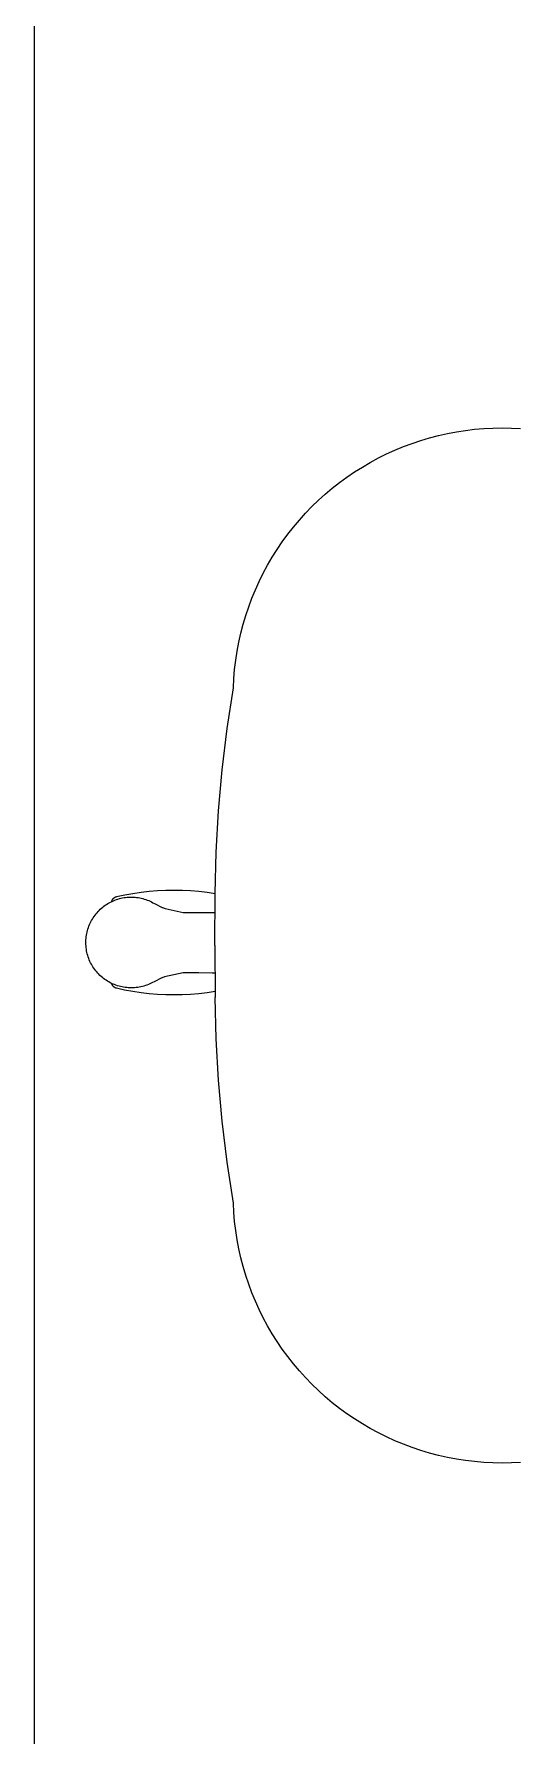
# Model space of a CAD drawing. Header units: inches. Extents: x 4 to 2210, y 3 to 2073.
# Drawn here: x 1572.93 to 1580.57, y 1897.05 to 1924.21 of the extents above; entities that cross this region are included whole.
import ezdxf

# ---------------------------------------------------------------- set-up
doc = ezdxf.new("R2010")
doc.units = ezdxf.units.IN
doc.header["$MEASUREMENT"] = 0
doc.layers.add('Planon_construction', color=253, linetype='Continuous')

# ---------------------------------------------------------------- blocks, each defined once
blk = doc.blocks.new('8 person table')
at = {"layer": 'Planon_construction'}
for p, q in [((484.43, 1126.14, 0), (484.43, -1253.08, 0)), ((613.45, -185.19, 0), (616.31, -184.55, 0)), ((616.31, -184.55, 0), (619.19, -184, 0)), ((619.19, -184, 0), (622.09, -183.56, 0)), ((622.09, -183.56, 0), (625, -183.21, 0)), ((625, -183.21, 0), (627.92, -182.96, 0)), ((627.92, -182.96, 0), (630.85, -182.81, 0)), ((630.85, -182.81, 0), (633.78, -182.76, 0)), ((633.78, -182.76, 0), (636.71, -182.82, 0)), ((636.71, -182.82, 0), (639.64, -182.97, 0)), ((596.9, -191.07, 0), (599.57, -189.86, 0)), ((599.57, -189.86, 0), (602.28, -188.74, 0)), ((602.28, -188.74, 0), (605.02, -187.71, 0)), ((605.02, -187.71, 0), (607.8, -186.77, 0)), ((607.8, -186.77, 0), (610.61, -185.94, 0)), ((610.61, -185.94, 0), (613.45, -185.19, 0)), ((586.69, -196.81, 0), (589.17, -195.25, 0)), ((589.17, -195.25, 0), (591.7, -193.77, 0)), ((591.7, -193.77, 0), (594.28, -192.37, 0)), ((594.28, -192.37, 0), (596.9, -191.07, 0)), ((579.59, -202, 0), (581.9, -200.19, 0)), ((581.9, -200.19, 0), (584.26, -198.46, 0)), ((584.26, -198.46, 0), (586.69, -196.81, 0)), ((573.07, -207.9, 0), (575.18, -205.86, 0)), ((575.18, -205.86, 0), (577.35, -203.89, 0)), ((577.35, -203.89, 0), (579.59, -202, 0)), ((569.07, -212.18, 0), (571.03, -210, 0)), ((571.03, -210, 0), (573.07, -207.9, 0)), ((563.64, -219.1, 0), (565.37, -216.73, 0)), ((565.37, -216.73, 0), (567.18, -214.42, 0)), ((567.18, -214.42, 0), (569.07, -212.18, 0)), ((560.43, -224, 0), (561.99, -221.52, 0)), ((561.99, -221.52, 0), (563.64, -219.1, 0)), ((557.56, -229.11, 0), (558.95, -226.53, 0)), ((558.95, -226.53, 0), (560.43, -224, 0)), ((555.04, -234.41, 0), (556.26, -231.74, 0)), ((556.26, -231.74, 0), (557.56, -229.11, 0)), ((552.9, -239.86, 0), (553.92, -237.12, 0)), ((553.92, -237.12, 0), (555.04, -234.41, 0)), ((551.13, -245.45, 0), (551.97, -242.64, 0)), ((551.97, -242.64, 0), (552.9, -239.86, 0)), ((549.75, -251.15, 0), (550.39, -248.29, 0)), ((550.39, -248.29, 0), (551.13, -245.45, 0)), ((548.76, -256.93, 0), (549.2, -254.03, 0)), ((549.2, -254.03, 0), (549.75, -251.15, 0)), ((548.16, -262.76, 0), (548.41, -259.84, 0)), ((548.41, -259.84, 0), (548.76, -256.93, 0)), ((546.02, -278.74, 0), (548.02, -265.69, 0)), ((548.02, -265.69, 0), (548.16, -262.76, 0)), ((544.44, -291.84, 0), (546.02, -278.74, 0)), ((543.29, -304.99, 0), (544.44, -291.84, 0)), ((542.56, -318.17, 0), (543.29, -304.99, 0)), ((542.25, -331.37, 0), (542.56, -318.17, 0)), ((515.94, -331.32, 0), (518.55, -330.93, 0)), ((518.55, -330.93, 0), (521.18, -330.63, 0)), ((521.18, -330.63, 0), (523.81, -330.41, 0)), ((523.81, -330.41, 0), (526.45, -330.29, 0)), ((526.45, -330.29, 0), (529.09, -330.24, 0)), ((529.09, -330.24, 0), (531.74, -330.29, 0)), ((531.74, -330.29, 0), (534.38, -330.42, 0)), ((534.38, -330.42, 0), (537.01, -330.64, 0)), ((537.01, -330.64, 0), (539.64, -330.94, 0)), ((539.64, -330.94, 0), (542.25, -331.33, 0)), ((504.85, -337.09, 0), (505.2, -336.73, 0)), ((505.2, -336.73, 0), (505.56, -336.38, 0)), ((505.56, -336.38, 0), (505.93, -336.05, 0)), ((505.93, -336.05, 0), (506.32, -335.72, 0)), ((506.32, -335.72, 0), (506.71, -335.41, 0)), ((506.71, -335.41, 0), (507.12, -335.12, 0)), ((507.12, -335.12, 0), (507.54, -334.84, 0)), ((507.54, -334.84, 0), (507.96, -334.57, 0)), ((507.96, -334.57, 0), (508.4, -334.32, 0)), ((508.4, -334.32, 0), (508.84, -334.08, 0)), ((508.84, -334.08, 0), (509.3, -333.86, 0)), ((509.17, -334.07, 0), (509.18, -334, 0)), ((509.18, -334, 0), (509.19, -333.93, 0)), ((509.19, -333.93, 0), (509.21, -333.86, 0)), ((509.21, -333.86, 0), (509.23, -333.8, 0)), ((509.23, -333.8, 0), (509.25, -333.73, 0)), ((509.25, -333.73, 0), (509.27, -333.66, 0)), ((509.27, -333.66, 0), (509.3, -333.59, 0)), ((509.3, -333.59, 0), (509.32, -333.53, 0)), ((509.3, -333.86, 0), (509.76, -333.66, 0)), ((509.32, -333.53, 0), (509.35, -333.46, 0)), ((509.35, -333.46, 0), (509.39, -333.4, 0)), ((509.39, -333.4, 0), (509.42, -333.34, 0)), ((509.42, -333.34, 0), (509.46, -333.28, 0)), ((509.46, -333.28, 0), (509.5, -333.22, 0)), ((509.5, -333.22, 0), (509.54, -333.16, 0)), ((509.54, -333.16, 0), (509.58, -333.1, 0)), ((509.58, -333.1, 0), (509.62, -333.05, 0)), ((509.62, -333.05, 0), (509.67, -332.99, 0)), ((509.67, -332.99, 0), (509.72, -332.94, 0)), ((509.72, -332.94, 0), (509.77, -332.89, 0)), ((509.76, -333.66, 0), (510.22, -333.47, 0)), ((509.77, -332.89, 0), (509.82, -332.84, 0)), ((509.82, -332.84, 0), (509.87, -332.79, 0)), ((509.87, -332.79, 0), (509.93, -332.75, 0)), ((509.93, -332.75, 0), (509.98, -332.71, 0)), ((509.98, -332.71, 0), (510.04, -332.67, 0)), ((510.04, -332.67, 0), (510.1, -332.63, 0)), ((510.1, -332.63, 0), (510.16, -332.59, 0)), ((510.16, -332.59, 0), (510.22, -332.55, 0)), ((510.22, -332.55, 0), (510.29, -332.52, 0)), ((510.22, -333.47, 0), (510.69, -333.3, 0)), ((510.29, -332.52, 0), (510.35, -332.49, 0)), ((510.35, -332.49, 0), (510.42, -332.46, 0)), ((510.42, -332.46, 0), (510.48, -332.43, 0)), ((510.48, -332.43, 0), (510.55, -332.41, 0)), ((510.55, -332.41, 0), (510.62, -332.39, 0)), ((510.62, -332.39, 0), (510.68, -332.37, 0)), ((510.68, -332.37, 0), (510.75, -332.35, 0)), ((510.69, -333.3, 0), (511.17, -333.14, 0)), ((510.75, -332.35, 0), (513.34, -331.79, 0)), ((511.17, -333.14, 0), (511.65, -333, 0)), ((511.65, -333, 0), (512.14, -332.88, 0)), ((512.14, -332.88, 0), (512.63, -332.77, 0)), ((512.63, -332.77, 0), (513.13, -332.68, 0)), ((513.13, -332.68, 0), (513.63, -332.61, 0)), ((513.34, -331.79, 0), (515.94, -331.32, 0)), ((513.63, -332.61, 0), (514.13, -332.56, 0)), ((514.13, -332.56, 0), (514.63, -332.52, 0)), ((514.63, -332.52, 0), (515.13, -332.5, 0)), ((515.13, -332.5, 0), (515.63, -332.5, 0)), ((515.63, -332.5, 0), (516.14, -332.52, 0)), ((516.14, -332.52, 0), (516.64, -332.55, 0)), ((516.64, -332.55, 0), (517.14, -332.6, 0)), ((517.14, -332.6, 0), (517.64, -332.67, 0)), ((517.64, -332.67, 0), (518.13, -332.76, 0)), ((518.13, -332.76, 0), (518.62, -332.86, 0)), ((518.62, -332.86, 0), (519.11, -332.98, 0)), ((519.11, -332.98, 0), (519.6, -333.11, 0)), ((519.6, -333.11, 0), (520.08, -333.27, 0)), ((520.08, -333.27, 0), (520.55, -333.44, 0)), ((520.55, -333.44, 0), (521.02, -333.62, 0)), ((521.02, -333.62, 0), (521.48, -333.83, 0)), ((521.48, -333.83, 0), (521.93, -334.04, 0)), ((521.93, -334.04, 0), (522.37, -334.28, 0)), ((522.37, -334.28, 0), (522.81, -334.53, 0)), ((522.81, -334.53, 0), (525.34, -335.78, 0)), ((525.34, -335.78, 0), (525.32, -335.83, 0)), ((525.37, -335.79, 0), (526.23, -336.15, 0)), ((526.23, -336.15, 0), (532.04, -337.4, 0)), ((542.07, -347.93, 0), (542.25, -331.37, 0)), ((501.75, -342.22, 0), (501.93, -341.75, 0)), ((501.93, -341.75, 0), (502.11, -341.28, 0)), ((502.11, -341.28, 0), (502.32, -340.83, 0)), ((502.32, -340.83, 0), (502.54, -340.37, 0)), ((502.54, -340.37, 0), (502.78, -339.93, 0)), ((502.78, -339.93, 0), (503.03, -339.5, 0)), ((503.03, -339.5, 0), (503.3, -339.07, 0)), ((503.3, -339.07, 0), (503.58, -338.65, 0)), ((503.58, -338.65, 0), (503.88, -338.25, 0)), ((503.88, -338.25, 0), (504.19, -337.85, 0)), ((504.19, -337.85, 0), (504.51, -337.47, 0)), ((504.51, -337.47, 0), (504.85, -337.09, 0)), ((532.04, -337.4, 0), (537.09, -337.44, 0)), ((537.09, -337.44, 0), (540.27, -337.44, 0)), ((540.27, -337.44, 0), (542.18, -337.41, 0)), ((500.95, -346.66, 0), (500.97, -346.16, 0)), ((500.95, -347.16, 0), (500.95, -346.66, 0)), ((500.97, -347.66, 0), (500.95, -347.16, 0)), ((500.97, -346.16, 0), (501.01, -345.65, 0)), ((501.01, -345.65, 0), (501.06, -345.15, 0)), ((501.06, -345.15, 0), (501.14, -344.66, 0)), ((501.14, -344.66, 0), (501.23, -344.16, 0)), ((501.23, -344.16, 0), (501.33, -343.67, 0)), ((501.33, -343.67, 0), (501.45, -343.18, 0)), ((501.45, -343.18, 0), (501.6, -342.7, 0)), ((501.6, -342.7, 0), (501.75, -342.22, 0)), ((501, -348.17, 0), (500.97, -347.66, 0)), ((501.05, -348.67, 0), (501, -348.17, 0)), ((501.12, -349.16, 0), (501.05, -348.67, 0)), ((501.2, -349.66, 0), (501.12, -349.16, 0)), ((501.3, -350.15, 0), (501.2, -349.66, 0)), ((501.42, -350.64, 0), (501.3, -350.15, 0)), ((501.56, -351.13, 0), (501.42, -350.64, 0)), ((501.71, -351.6, 0), (501.56, -351.13, 0)), ((501.88, -352.08, 0), (501.71, -351.6, 0)), ((502.06, -352.55, 0), (501.88, -352.08, 0)), ((502.26, -353.01, 0), (502.06, -352.55, 0)), ((502.48, -353.46, 0), (502.26, -353.01, 0)), ((542.07, -347.93, 0), (542.25, -364.49, 0)), ((502.72, -353.91, 0), (502.48, -353.46, 0)), ((502.96, -354.34, 0), (502.72, -353.91, 0)), ((503.23, -354.77, 0), (502.96, -354.34, 0)), ((503.51, -355.19, 0), (503.23, -354.77, 0)), ((503.8, -355.6, 0), (503.51, -355.19, 0)), ((504.1, -356, 0), (503.8, -355.6, 0)), ((504.42, -356.39, 0), (504.1, -356, 0)), ((504.76, -356.76, 0), (504.42, -356.39, 0)), ((505.1, -357.13, 0), (504.76, -356.76, 0)), ((505.46, -357.48, 0), (505.1, -357.13, 0)), ((505.83, -357.82, 0), (505.46, -357.48, 0)), ((506.22, -358.14, 0), (505.83, -357.82, 0)), ((506.61, -358.46, 0), (506.22, -358.14, 0)), ((507.01, -358.76, 0), (506.61, -358.46, 0)), ((525.24, -358.26, 0), (522.7, -359.49, 0)), ((525.24, -358.26, 0), (525.22, -358.21, 0)), ((526.07, -357.92, 0), (525.27, -358.25, 0)), ((531.95, -356.71, 0), (526.07, -357.92, 0)), ((537, -356.71, 0), (531.95, -356.71, 0)), ((541.25, -356.76, 0), (537, -356.71, 0)), ((542.17, -356.78, 0), (541.25, -356.76, 0)), ((507.43, -359.04, 0), (507.01, -358.76, 0)), ((507.85, -359.31, 0), (507.43, -359.04, 0)), ((508.28, -359.57, 0), (507.85, -359.31, 0)), ((508.73, -359.81, 0), (508.28, -359.57, 0)), ((509.18, -360.03, 0), (508.73, -359.81, 0)), ((509.18, -359.95, 0), (509.17, -359.88, 0)), ((509.19, -360.02, 0), (509.18, -359.95, 0)), ((509.63, -360.24, 0), (509.18, -360.03, 0)), ((509.21, -360.09, 0), (509.19, -360.02, 0)), ((509.23, -360.16, 0), (509.21, -360.09, 0)), ((509.25, -360.22, 0), (509.23, -360.16, 0)), ((509.27, -360.29, 0), (509.25, -360.22, 0)), ((509.3, -360.36, 0), (509.27, -360.29, 0)), ((509.32, -360.42, 0), (509.3, -360.36, 0)), ((509.35, -360.49, 0), (509.32, -360.42, 0)), ((509.39, -360.55, 0), (509.35, -360.49, 0)), ((509.42, -360.61, 0), (509.39, -360.55, 0)), ((509.46, -360.67, 0), (509.42, -360.61, 0)), ((509.5, -360.73, 0), (509.46, -360.67, 0)), ((509.54, -360.79, 0), (509.5, -360.73, 0)), ((509.58, -360.85, 0), (509.54, -360.79, 0)), ((509.62, -360.9, 0), (509.58, -360.85, 0)), ((509.67, -360.96, 0), (509.62, -360.9, 0)), ((510.1, -360.44, 0), (509.63, -360.24, 0)), ((509.72, -361.01, 0), (509.67, -360.96, 0)), ((509.77, -361.06, 0), (509.72, -361.01, 0)), ((509.82, -361.11, 0), (509.77, -361.06, 0)), ((509.87, -361.16, 0), (509.82, -361.11, 0)), ((509.93, -361.2, 0), (509.87, -361.16, 0)), ((509.98, -361.25, 0), (509.93, -361.2, 0)), ((510.04, -361.29, 0), (509.98, -361.25, 0)), ((510.1, -361.33, 0), (510.04, -361.29, 0)), ((510.57, -360.61, 0), (510.1, -360.44, 0)), ((510.16, -361.36, 0), (510.1, -361.33, 0)), ((510.22, -361.4, 0), (510.16, -361.36, 0)), ((510.29, -361.43, 0), (510.22, -361.4, 0)), ((510.35, -361.46, 0), (510.29, -361.43, 0)), ((510.42, -361.49, 0), (510.35, -361.46, 0)), ((510.48, -361.52, 0), (510.42, -361.49, 0)), ((510.55, -361.54, 0), (510.48, -361.52, 0)), ((510.62, -361.56, 0), (510.55, -361.54, 0)), ((511.05, -360.77, 0), (510.57, -360.61, 0)), ((510.68, -361.58, 0), (510.62, -361.56, 0)), ((510.75, -361.6, 0), (510.68, -361.58, 0)), ((513.33, -362.16, 0), (510.75, -361.6, 0)), ((511.53, -360.92, 0), (511.05, -360.77, 0)), ((512.01, -361.04, 0), (511.53, -360.92, 0)), ((512.5, -361.15, 0), (512.01, -361.04, 0)), ((513, -361.25, 0), (512.5, -361.15, 0)), ((513.5, -361.32, 0), (513, -361.25, 0)), ((515.93, -362.63, 0), (513.33, -362.16, 0)), ((513.99, -361.38, 0), (513.5, -361.32, 0)), ((514.5, -361.42, 0), (513.99, -361.38, 0)), ((515, -361.45, 0), (514.5, -361.42, 0)), ((515.5, -361.45, 0), (515, -361.45, 0)), ((516, -361.44, 0), (515.5, -361.45, 0)), ((518.55, -363.02, 0), (515.93, -362.63, 0)), ((516.51, -361.41, 0), (516, -361.44, 0)), ((517.01, -361.37, 0), (516.51, -361.41, 0)), ((517.51, -361.3, 0), (517.01, -361.37, 0)), ((518, -361.22, 0), (517.51, -361.3, 0)), ((518.5, -361.12, 0), (518, -361.22, 0)), ((518.98, -361.01, 0), (518.5, -361.12, 0)), ((521.17, -363.32, 0), (518.55, -363.02, 0)), ((519.47, -360.88, 0), (518.98, -361.01, 0)), ((519.95, -360.73, 0), (519.47, -360.88, 0)), ((520.42, -360.56, 0), (519.95, -360.73, 0)), ((520.89, -360.38, 0), (520.42, -360.56, 0)), ((521.36, -360.18, 0), (520.89, -360.38, 0)), ((523.8, -363.54, 0), (521.17, -363.32, 0)), ((521.81, -359.97, 0), (521.36, -360.18, 0)), ((522.26, -359.74, 0), (521.81, -359.97, 0)), ((522.7, -359.49, 0), (522.26, -359.74, 0)), ((526.44, -363.67, 0), (523.8, -363.54, 0)), ((529.08, -363.71, 0), (526.44, -363.67, 0)), ((531.72, -363.66, 0), (529.08, -363.71, 0)), ((534.36, -363.53, 0), (531.72, -363.66, 0)), ((536.99, -363.32, 0), (534.36, -363.53, 0)), ((539.62, -363.01, 0), (536.99, -363.32, 0)), ((542.23, -362.63, 0), (539.62, -363.01, 0)), ((542.56, -377.69, 0), (542.25, -364.49, 0)), ((543.29, -390.87, 0), (542.56, -377.69, 0)), ((544.44, -404.02, 0), (543.29, -390.87, 0)), ((546.02, -417.13, 0), (544.44, -404.02, 0)), ((548.02, -430.17, 0), (546.02, -417.13, 0)), ((548.16, -433.1, 0), (548.02, -430.17, 0)), ((548.41, -436.02, 0), (548.16, -433.1, 0)), ((548.76, -438.93, 0), (548.41, -436.02, 0)), ((549.2, -441.83, 0), (548.76, -438.93, 0)), ((549.75, -444.71, 0), (549.2, -441.83, 0)), ((550.39, -447.57, 0), (549.75, -444.71, 0)), ((551.13, -450.41, 0), (550.39, -447.57, 0)), ((551.97, -453.22, 0), (551.13, -450.41, 0)), ((552.9, -456, 0), (551.97, -453.22, 0)), ((553.92, -458.75, 0), (552.9, -456, 0)), ((555.04, -461.45, 0), (553.92, -458.75, 0)), ((556.26, -464.12, 0), (555.04, -461.45, 0)), ((557.56, -466.75, 0), (556.26, -464.12, 0)), ((558.95, -469.33, 0), (557.56, -466.75, 0)), ((560.43, -471.86, 0), (558.95, -469.33, 0)), ((561.99, -474.34, 0), (560.43, -471.86, 0)), ((563.64, -476.77, 0), (561.99, -474.34, 0)), ((565.37, -479.13, 0), (563.64, -476.77, 0)), ((567.18, -481.44, 0), (565.37, -479.13, 0)), ((569.07, -483.68, 0), (567.18, -481.44, 0)), ((571.03, -485.86, 0), (569.07, -483.68, 0)), ((573.07, -487.97, 0), (571.03, -485.86, 0)), ((575.18, -490, 0), (573.07, -487.97, 0)), ((577.35, -491.97, 0), (575.18, -490, 0)), ((579.59, -493.86, 0), (577.35, -491.97, 0)), ((581.9, -495.67, 0), (579.59, -493.86, 0)), ((584.26, -497.4, 0), (581.9, -495.67, 0)), ((586.69, -499.05, 0), (584.26, -497.4, 0)), ((589.17, -500.62, 0), (586.69, -499.05, 0)), ((591.7, -502.1, 0), (589.17, -500.62, 0)), ((594.28, -503.49, 0), (591.7, -502.1, 0)), ((596.9, -504.79, 0), (594.28, -503.49, 0)), ((599.57, -506.01, 0), (596.9, -504.79, 0)), ((602.28, -507.13, 0), (599.57, -506.01, 0)), ((605.02, -508.16, 0), (602.28, -507.13, 0)), ((607.8, -509.09, 0), (605.02, -508.16, 0)), ((610.61, -509.93, 0), (607.8, -509.09, 0)), ((613.45, -510.67, 0), (610.61, -509.93, 0)), ((616.31, -511.31, 0), (613.45, -510.67, 0)), ((619.19, -511.86, 0), (616.31, -511.31, 0)), ((622.09, -512.31, 0), (619.19, -511.86, 0)), ((625, -512.65, 0), (622.09, -512.31, 0)), ((627.92, -512.9, 0), (625, -512.65, 0)), ((630.85, -513.05, 0), (627.92, -512.9, 0)), ((633.78, -513.1, 0), (630.85, -513.05, 0)), ((636.71, -513.05, 0), (633.78, -513.1, 0)), ((639.64, -512.89, 0), (636.71, -513.05, 0))]:
    blk.add_line(p, q, dxfattribs=at)

msp = doc.modelspace()

# ---------------------------------------------------------------- block references
at = {"layer": 'Planon_construction', "xscale": 0.05, "yscale": 0.05, "zscale": 0.05}
msp.add_blockref('8 person table', (1548.713, 1927.062), dxfattribs=at)

doc.saveas('drawing.dxf')
